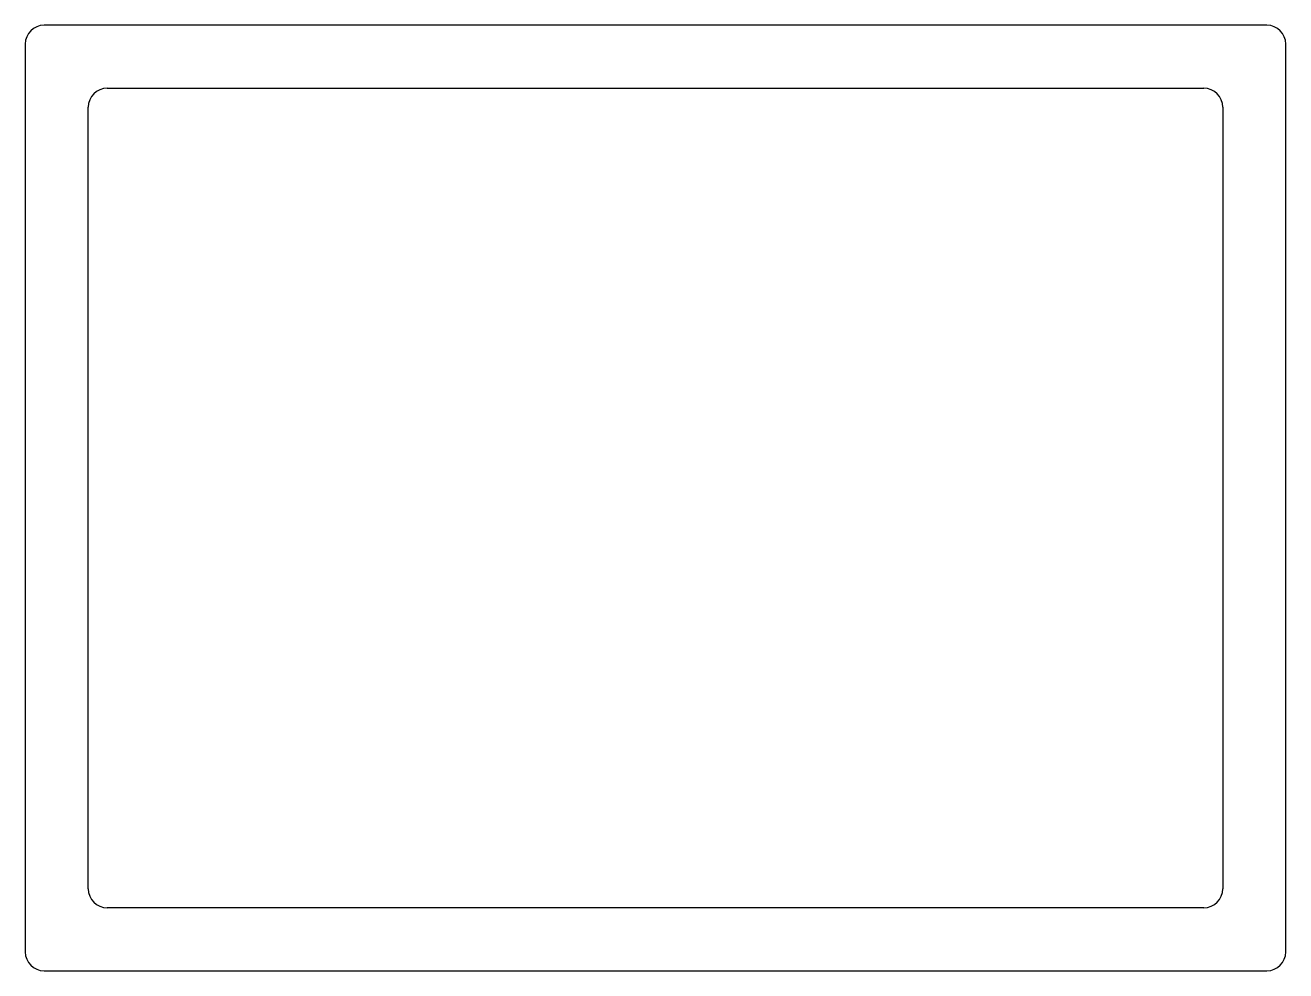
# Model space of a CAD drawing. Extents: x -12.1 to 13.3, y 7.6 to 26.6.
import ezdxf

# ---------------------------------------------------------------- set-up
doc = ezdxf.new("R2010")
doc.units = 0
doc.layers.get('0').update_dxf_attribs({"linetype": 'CONTINUOUS'})

msp = doc.modelspace()

# ---------------------------------------------------------------- linework, layer by layer
at = {"linetype": 'CONTINUOUS'}
for p, q in [((12.94, 26.634), (-11.698, 26.634)), ((-12.079, 26.253), (-12.079, 7.965)), ((13.321, 7.965), (13.321, 26.253)), ((-11.698, 7.584), (12.94, 7.584))]:
    msp.add_line(p, q, dxfattribs=at)
for p, q in [((-10.428, 25.364), (11.67, 25.364)), ((-10.809, 9.235), (-10.809, 24.983)), ((12.051, 24.983), (12.051, 9.235)), ((11.67, 8.854), (-10.428, 8.854))]:
    msp.add_line(p, q)
for centre, start, end in [((-11.698, 26.253), 90, 180), ((12.94, 26.253), 0, 90), ((-11.698, 7.965), 180, 270), ((12.94, 7.965), 270, 0)]:
    msp.add_arc(centre, 0.381, start, end, dxfattribs=at)
for centre, start, end in [((-10.428, 24.983), 90, 180), ((11.67, 24.983), 0, 90), ((-10.428, 9.235), 180, 270), ((11.67, 9.235), 270, 0)]:
    msp.add_arc(centre, 0.381, start, end)

doc.saveas('drawing.dxf')
